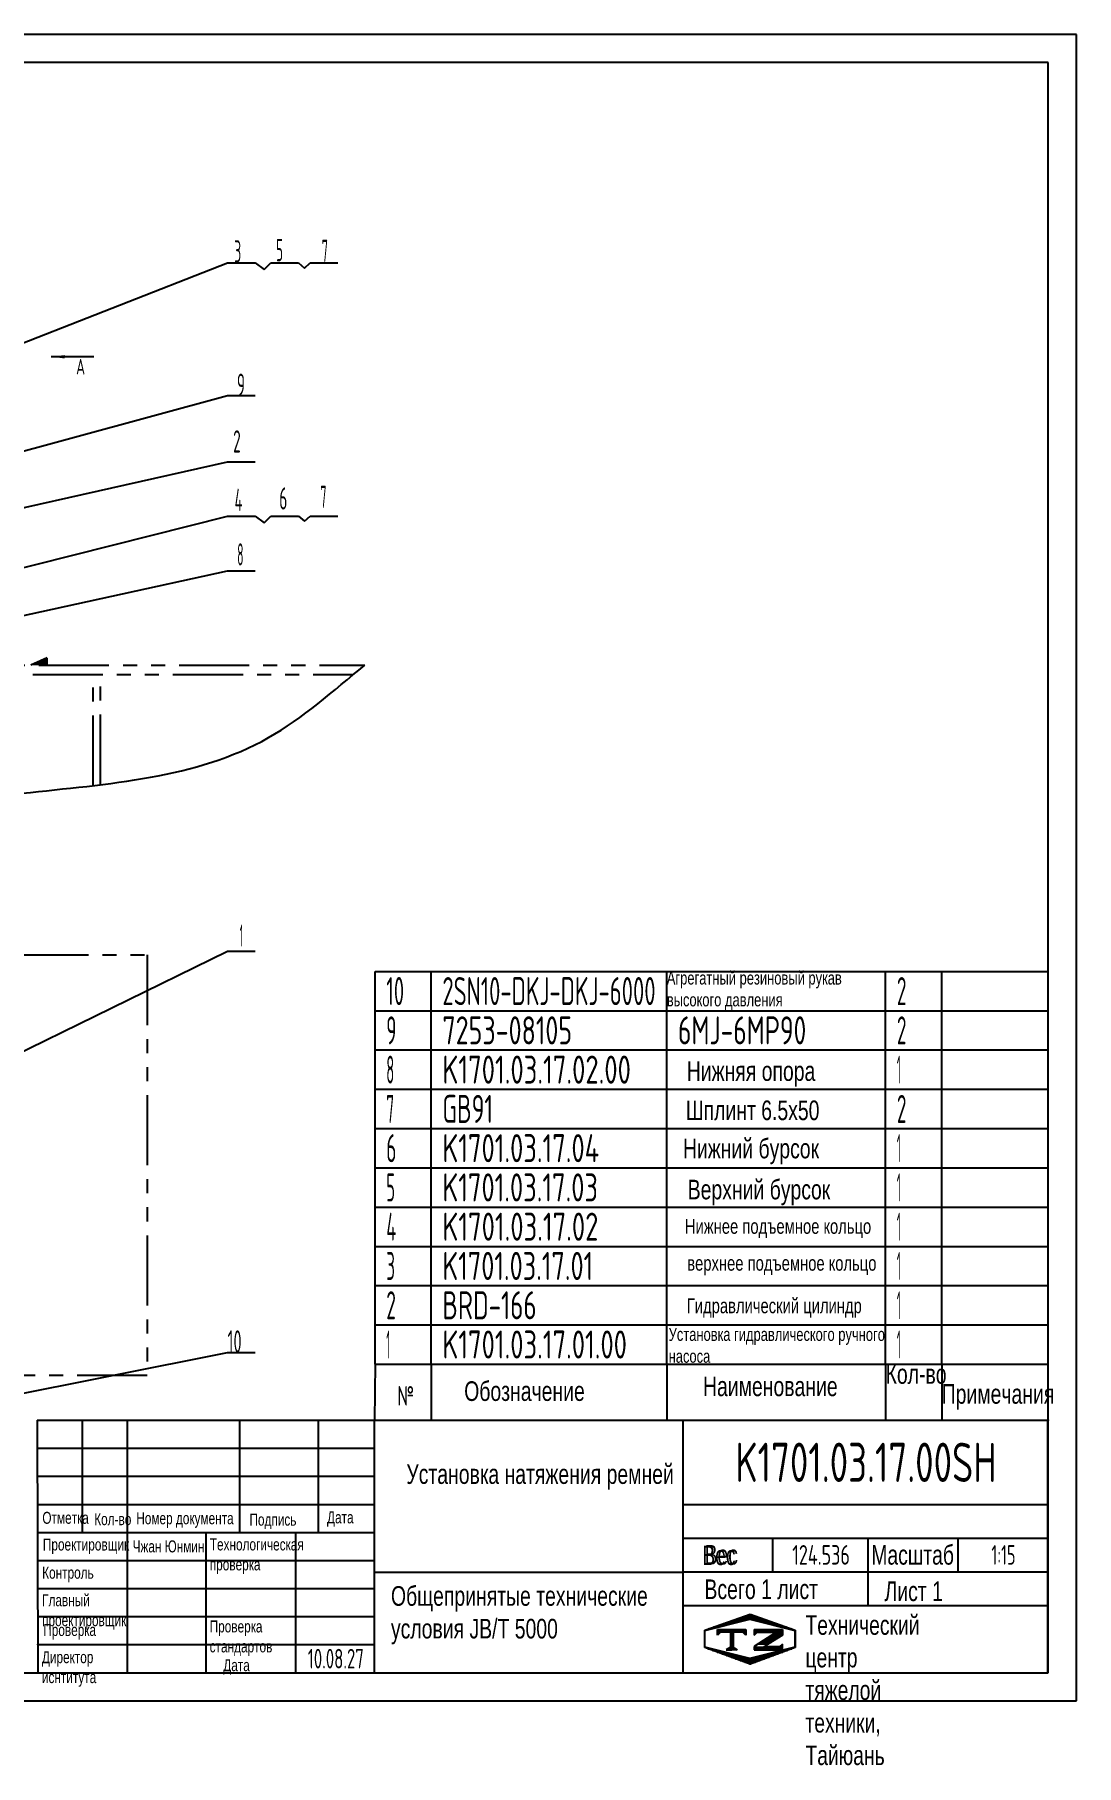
# Model space of a CAD drawing. Extents: x 0 to 6300, y -173 to 4455.
# Drawn here: x 3515 to 6300, y -173 to 4455 of the extents above; entities that cross this region are included whole.
import ezdxf
from ezdxf.enums import TextEntityAlignment as Align

# ---------------------------------------------------------------- set-up
doc = ezdxf.new("R2010")
doc.units = 0
doc.header["$LTSCALE"] = 150
doc.header["$MEASUREMENT"] = 0
doc.linetypes.add('G', pattern=[2, 1.25, -0.25, 0.25, -0.25])
doc.linetypes.add('K', pattern=[2.5, 1.25, -0.25, 0.25, -0.25, 0.25, -0.25])
doc.layers.get('0').update_dxf_attribs({"linetype": 'CONTINUOUS'})
for name, color, linetype in [('01', 7, 'CONTINUOUS'), ('02', 1, 'CONTINUOUS'), ('05', 4, 'G'), ('07', 6, 'K'), ('11', 3, 'CONTINUOUS'), ('THICK', 7, 'CONTINUOUS')]:
    doc.layers.add(name, color=color, linetype=linetype)
doc.styles.get("Standard").update_dxf_attribs({"font": 'isocp.shx', "width": 0.707, "bigfont": 'intecad.shx'})

# ---------------------------------------------------------------- blocks, each defined once
blk = doc.blocks.new('*U370')
at = {"layer": '01'}
for points in [[(415, 292), (25, 292)], [(25, 292), (25, 5)], [(415, 5), (415, 292)], [(25, 5), (415, 5)]]:
    blk.add_lwpolyline(points, dxfattribs=at)
at = {"layer": '02'}
for points in [[(420, 297), (0, 297)], [(0, 297), (0, 0)], [(420, 0), (420, 297)], [(0, 0), (420, 0)]]:
    blk.add_lwpolyline(points, dxfattribs=at)
blk = doc.blocks.new('*U373')
at = {"layer": '01'}
for p, q in [((0, -105), (0, 0)), ((1800, -105), (1800, 0))]:
    blk.add_line(p, q, dxfattribs=at)
at = {"layer": '02'}
for p, q in [((0, 0), (150, 0)), ((150, -105), (150, 0)), ((150, 0), (780, 0)), ((780, -105), (780, 0)), ((780, 0), (1365, 0)), ((1365, -105), (1365, 0)), ((1365, 0), (1515, 0)), ((1515, -105), (1515, 0)), ((1515, 0), (1800, 0))]:
    blk.add_line(p, q, dxfattribs=at)
blk = doc.blocks.new('*U374')
at = {"layer": '01'}
for p, q in [((0, -105), (0, 0)), ((1800, -105), (1800, 0))]:
    blk.add_line(p, q, dxfattribs=at)
at = {"layer": '02'}
for p, q in [((0, 0), (150, 0)), ((150, -105), (150, 0)), ((150, 0), (780, 0)), ((780, -105), (780, 0)), ((780, 0), (1365, 0)), ((1365, -105), (1365, 0)), ((1365, 0), (1515, 0)), ((1515, -105), (1515, 0)), ((1515, 0), (1800, 0))]:
    blk.add_line(p, q, dxfattribs=at)
blk = doc.blocks.new('*U375')
at = {"layer": '01'}
for p, q in [((0, -105), (0, 0)), ((1800, -105), (1800, 0))]:
    blk.add_line(p, q, dxfattribs=at)
at = {"layer": '02'}
for p, q in [((0, 0), (150, 0)), ((150, -105), (150, 0)), ((150, 0), (780, 0)), ((780, -105), (780, 0)), ((780, 0), (1365, 0)), ((1365, -105), (1365, 0)), ((1365, 0), (1515, 0)), ((1515, -105), (1515, 0)), ((1515, 0), (1800, 0))]:
    blk.add_line(p, q, dxfattribs=at)
blk = doc.blocks.new('*U376')
at = {"layer": '01'}
for p, q in [((0, -105), (0, 0)), ((1800, -105), (1800, 0))]:
    blk.add_line(p, q, dxfattribs=at)
at = {"layer": '02'}
for p, q in [((0, 0), (150, 0)), ((150, -105), (150, 0)), ((150, 0), (780, 0)), ((780, -105), (780, 0)), ((780, 0), (1365, 0)), ((1365, -105), (1365, 0)), ((1365, 0), (1515, 0)), ((1515, -105), (1515, 0)), ((1515, 0), (1800, 0))]:
    blk.add_line(p, q, dxfattribs=at)
blk = doc.blocks.new('*U377')
at = {"layer": '01'}
for p, q in [((0, -105), (0, 0)), ((1800, -105), (1800, 0))]:
    blk.add_line(p, q, dxfattribs=at)
at = {"layer": '02'}
for p, q in [((0, 0), (150, 0)), ((150, -105), (150, 0)), ((150, 0), (780, 0)), ((780, -105), (780, 0)), ((780, 0), (1365, 0)), ((1365, -105), (1365, 0)), ((1365, 0), (1515, 0)), ((1515, -105), (1515, 0)), ((1515, 0), (1800, 0))]:
    blk.add_line(p, q, dxfattribs=at)
blk = doc.blocks.new('*U378')
at = {"layer": '01'}
for p, q in [((0, -105), (0, 0)), ((1800, -105), (1800, 0))]:
    blk.add_line(p, q, dxfattribs=at)
at = {"layer": '02'}
for p, q in [((0, 0), (150, 0)), ((150, -105), (150, 0)), ((150, 0), (780, 0)), ((780, -105), (780, 0)), ((780, 0), (1365, 0)), ((1365, -105), (1365, 0)), ((1365, 0), (1515, 0)), ((1515, -105), (1515, 0)), ((1515, 0), (1800, 0))]:
    blk.add_line(p, q, dxfattribs=at)
blk = doc.blocks.new('*U379')
at = {"layer": '01'}
for p, q in [((0, -105), (0, 0)), ((1800, -105), (1800, 0))]:
    blk.add_line(p, q, dxfattribs=at)
at = {"layer": '02'}
for p, q in [((0, 0), (150, 0)), ((150, -105), (150, 0)), ((150, 0), (780, 0)), ((780, -105), (780, 0)), ((780, 0), (1365, 0)), ((1365, -105), (1365, 0)), ((1365, 0), (1515, 0)), ((1515, -105), (1515, 0)), ((1515, 0), (1800, 0))]:
    blk.add_line(p, q, dxfattribs=at)
blk = doc.blocks.new('*U380')
at = {"layer": '01'}
for p, q in [((0, -105), (0, 0)), ((1800, -105), (1800, 0))]:
    blk.add_line(p, q, dxfattribs=at)
at = {"layer": '02'}
for p, q in [((0, 0), (150, 0)), ((150, -105), (150, 0)), ((150, 0), (780, 0)), ((780, -105), (780, 0)), ((780, 0), (1365, 0)), ((1365, -105), (1365, 0)), ((1365, 0), (1515, 0)), ((1515, -105), (1515, 0)), ((1515, 0), (1800, 0))]:
    blk.add_line(p, q, dxfattribs=at)
blk = doc.blocks.new('*U381')
at = {"layer": '01'}
for p, q in [((0, -105), (0, 0)), ((1800, -105), (1800, 0))]:
    blk.add_line(p, q, dxfattribs=at)
at = {"layer": '02'}
for p, q in [((0, 0), (150, 0)), ((150, -105), (150, 0)), ((150, 0), (780, 0)), ((780, -105), (780, 0)), ((780, 0), (1365, 0)), ((1365, -105), (1365, 0)), ((1365, 0), (1515, 0)), ((1515, -105), (1515, 0)), ((1515, 0), (1800, 0))]:
    blk.add_line(p, q, dxfattribs=at)
blk = doc.blocks.new('*U382')
at = {"layer": '01'}
for p, q in [((0, -105), (0, 0)), ((0, 0), (150, 0)), ((150, 0), (780, 0)), ((780, 0), (1365, 0)), ((1365, 0), (1515, 0)), ((1515, 0), (1800, 0)), ((1800, -105), (1800, 0))]:
    blk.add_line(p, q, dxfattribs=at)
at = {"layer": '02'}
for p, q in [((150, -105), (150, 0)), ((780, -105), (780, 0)), ((1365, -105), (1365, 0)), ((1515, -105), (1515, 0))]:
    blk.add_line(p, q, dxfattribs=at)
blk = doc.blocks.new('*X386')
at = {"color": 0}
for p, q in [((127.06, 7.8), (132.06, 7.8)), ((127.06, 7.5), (132.06, 7.5)), ((127.06, 7.2), (127.32, 7.2)), ((129.23, 6.3), (131.04, 6.3)), ((129.7, 6.6), (131.51, 6.6)), ((130.16, 6.9), (131.98, 6.9)), ((130.62, 7.2), (132.06, 7.2)), ((127.84, 5.4), (129.64, 5.4)), ((128.3, 5.7), (130.1, 5.7)), ((128.77, 6), (130.57, 6))]:
    blk.add_line(p, q, dxfattribs=at)
blk = doc.blocks.new('*X387')
at = {"color": 0}
for p, q in [((127.06, 4.8), (132.06, 4.8)), ((127.06, 4.5), (132.06, 4.5)), ((131.84, 5.1), (132.06, 5.1))]:
    blk.add_line(p, q, dxfattribs=at)
blk = doc.blocks.new('*X385')
at = {"color": 0}
for p, q in [((122.34, 4.5), (123.72, 4.5)), ((122.82, 4.8), (123.24, 4.8))]:
    blk.add_line(p, q, dxfattribs=at)
blk = doc.blocks.new('*X384')
at = {"color": 0}
for p, q in [((120.53, 7.8), (125.53, 7.8)), ((120.53, 7.5), (125.53, 7.5)), ((120.53, 7.2), (120.79, 7.2)), ((125.27, 7.2), (125.53, 7.2))]:
    blk.add_line(p, q, dxfattribs=at)
blk = doc.blocks.new('*X383')
at = {"color": 0}
for p, q in [((122.38, 9.3), (124.32, 9.3)), ((123.24, 9.6), (125.52, 9.6)), ((124.1, 9.9), (128.52, 9.9)), ((124.97, 10.2), (127.67, 10.2)), ((125.83, 10.5), (126.82, 10.5)), ((127.02, 9.6), (129.37, 9.6)), ((128.22, 9.3), (130.22, 9.3)), ((118.22, 7.8), (118.32, 7.8)), ((118.22, 7.5), (118.27, 7.5)), ((118.22, 7.2), (118.27, 7.2)), ((118.22, 6.9), (118.27, 6.9)), ((118.22, 6.6), (118.27, 6.6)), ((118.22, 6.3), (118.27, 6.3)), ((118.94, 8.1), (119.52, 8.1)), ((119.8, 8.4), (120.72, 8.4)), ((120.66, 8.7), (121.92, 8.7)), ((121.52, 9), (123.12, 9)), ((129.42, 9), (131.07, 9)), ((130.62, 8.7), (131.92, 8.7)), ((131.82, 8.4), (132.77, 8.4)), ((133.02, 8.1), (133.62, 8.1)), ((134.22, 7.8), (134.32, 7.8)), ((134.27, 7.5), (134.32, 7.5)), ((134.27, 7.2), (134.32, 7.2)), ((134.27, 6.9), (134.32, 6.9)), ((134.27, 6.6), (134.32, 6.6)), ((134.27, 6.3), (134.32, 6.3)), ((118.22, 6), (118.27, 6)), ((118.22, 5.7), (118.27, 5.7)), ((118.22, 5.4), (118.27, 5.4)), ((118.22, 5.1), (118.27, 5.1)), ((118.22, 4.8), (118.27, 4.8)), ((118.79, 4.5), (119.42, 4.5)), ((119.61, 4.2), (120.62, 4.2)), ((120.43, 3.9), (121.82, 3.9)), ((121.26, 3.6), (123.02, 3.6)), ((122.08, 3.3), (124.22, 3.3)), ((128.32, 3.3), (130.51, 3.3)), ((129.52, 3.6), (131.32, 3.6)), ((130.72, 3.9), (132.14, 3.9)), ((131.92, 4.2), (132.95, 4.2)), ((133.12, 4.5), (133.76, 4.5)), ((134.27, 6), (134.32, 6)), ((134.27, 5.7), (134.32, 5.7)), ((134.27, 5.4), (134.32, 5.4)), ((134.27, 5.1), (134.32, 5.1)), ((134.27, 4.8), (134.32, 4.8)), ((122.91, 3), (125.42, 3)), ((123.73, 2.7), (128.89, 2.7)), ((124.55, 2.4), (128.07, 2.4)), ((125.38, 2.1), (127.26, 2.1)), ((126.2, 1.8), (126.45, 1.8)), ((127.12, 3), (129.7, 3))]:
    blk.add_line(p, q, dxfattribs=at)

msp = doc.modelspace()

# ---------------------------------------------------------------- hatches: boundary and pattern name
at = {"layer": '07', "linetype": 'K'}
msp.add_hatch(color=6, dxfattribs=at).paths.add_polyline_path([(3548.19, 2788.33), (3505.05, 2768.9), (3548.19, 2768.9)])

# ---------------------------------------------------------------- linework, layer by layer
at = {"layer": '01'}
for p, q in [((4425, 900), (4423.37, 750.09)), ((4425, 900), (6225, 900)), ((4575, 900), (4575, 750.09)), ((5205, 900), (5205, 750.09)), ((5790, 900), (5790, 750.09)), ((5940, 900), (5940, 750.09))]:
    msp.add_line(p, q, dxfattribs=at)
for p in [(6223.62, 747.02), (6223.62, 746.75), (6225, 750)]:
    msp.add_point(p, dxfattribs=at)
at = {"layer": '02'}
for p, q in [((2984.15, 3435.6), (4030.45, 3844.61)), ((4030.45, 3844.61), (4104.85, 3844.61)), ((4251.35, 3844.61), (4325.75, 3844.61)), ((2978.19, 3203.9), (4030.45, 3489.72)), ((4030.45, 3489.72), (4104.85, 3489.72)), ((2985.95, 3077.57), (4030.45, 3312.44)), ((4030.45, 3312.44), (4104.85, 3312.44)), ((3021.19, 2913.4), (4030.45, 3167.39)), ((4030.45, 3167.39), (4104.85, 3167.39)), ((4030.45, 3167.39), (4104.85, 3167.39)), ((4251.35, 3167.39), (4325.75, 3167.39)), ((2990.68, 2793.9), (4030.45, 3020.96)), ((4030.45, 3020.96), (4104.85, 3020.96)), ((3389.07, 1690.19), (4030.45, 2004.31)), ((4030.45, 2004.31), (4104.85, 2004.31)), ((3417.57, 809.09), (4030.45, 931.04)), ((4030.45, 931.04), (4104.85, 931.04))]:
    msp.add_line(p, q, dxfattribs=at)
at = {"layer": '02', "color": 1, "linetype": 'Continuous'}
for p, q in [((4104.85, 3844.61), (4128.42, 3826.79)), ((4128.42, 3826.79), (4146.26, 3844.61)), ((4146.26, 3844.61), (4220.66, 3844.61)), ((4220.66, 3844.61), (4236.13, 3830.87)), ((4236.13, 3830.87), (4251.35, 3844.61)), ((4104.85, 3167.39), (4128.42, 3149.57)), ((4128.42, 3149.57), (4146.26, 3167.39)), ((4146.26, 3167.39), (4220.66, 3167.39)), ((4220.66, 3167.39), (4236.13, 3153.65)), ((4236.13, 3153.65), (4251.35, 3167.39))]:
    msp.add_line(p, q, dxfattribs=at)
at = {"layer": '02'}
msp.add_open_spline([(1651.15, 2768.9), (1645.34, 2760.68), (1571.63, 2656.4), (1737.77, 2332.55), (2167.32, 2261.43), (2608.07, 2269.4), (3055.26, 2370.91), (3550.71, 2441.37), (4061.48, 2473.33), (4313.4, 2700.54), (4397.31, 2768.9)], degree=3, knots=[0, 0, 0, 0, 29.9430754, 379.6895516, 782.1411367, 1304.2474375, 1699.3334511, 2149.5956868, 2823.7827751, 3145.5245354, 3145.5245354, 3145.5245354, 3145.5245354], dxfattribs=at)
at = {"layer": '07', "color": 6, "linetype": 'K'}
for p, q in [((3548.19, 2788.33), (3505.05, 2768.9)), ((3548.19, 2768.9), (3548.19, 2787.9)), ((1634.67, 2743.9), (4366.92, 2743.9)), ((1651.15, 2768.9), (4397.31, 2768.9)), ((3671.19, 2446.92), (3671.19, 2743.9)), ((3691.19, 2449.34), (3691.19, 2743.9))]:
    msp.add_line(p, q, dxfattribs=at)
at = {"layer": '07'}
msp.add_lwpolyline([(3096.02, 1994.3), (3816.13, 1994.3), (3816.13, 869.9), (3096.02, 869.9)], close=True, dxfattribs=at)
at = {"layer": '11', "color": 3, "linetype": 'Continuous'}
msp.add_line((3673.05, 3593.61), (3559.05, 3593.61), dxfattribs=at)
msp.add_lwpolyline([(3595.05, 3593.61, 9, 0, 0), (3559.05, 3593.61, 0, 0, 0)], format="xyseb", dxfattribs=at)
at = {"layer": 'THICK'}
for p, q in [((3521.2, 750.09), (3523.24, 75)), ((3521.2, 750.09), (6223.62, 750.09)), ((3643.22, 749.77), (3643.22, 750.09)), ((3643.26, 450.05), (3643.26, 750.09)), ((3763.28, 75), (3763.28, 750.09)), ((4063.32, 450.05), (4063.32, 750.09)), ((4273.35, 450.05), (4273.35, 750.09)), ((4423.37, 75), (4423.37, 750.09)), ((5248.48, 75), (5248.48, 750.09)), ((6223.62, 75), (6223.62, 750.09)), ((3523.24, 525.06), (4423.37, 525.06)), ((5248.48, 525.06), (6223.62, 525.06)), ((3523.24, 450.05), (4423.37, 450.05)), ((3973.31, 75), (3973.31, 450.05)), ((4213.34, 75), (4213.34, 450.05)), ((5248.48, 435.05), (6223.62, 435.05)), ((5488.52, 345.04), (5488.52, 435.05)), ((5743.55, 255.02), (5743.55, 435.05)), ((5983.58, 345.04), (5983.58, 435.05)), ((4423.37, 343.74), (5248.48, 343.74)), ((5248.48, 345.04), (6223.62, 345.04)), ((5248.48, 255.02), (6223.62, 255.02)), ((3523.24, 75), (6223.62, 75))]:
    msp.add_line(p, q, dxfattribs=at)
at = {"layer": 'THICK', "color": 3}
for p, q in [((3523.24, 675.08), (4423.37, 675.08)), ((3523.24, 600.07), (4423.37, 600.07)), ((3523.24, 375.04), (4423.37, 375.04)), ((3523.24, 300.03), (4423.37, 300.03)), ((5306.27, 189.11), (5427.86, 231.46)), ((5427.86, 231.46), (5547.88, 189.11)), ((3523.24, 225.02), (4423.37, 225.02)), ((5306.27, 141.94), (5306.27, 189.11)), ((5307.06, 188.15), (5427.08, 218.16)), ((5307.06, 143.15), (5307.06, 188.15)), ((5340.95, 175.5), (5340.95, 190.51)), ((5340.95, 190.51), (5415.96, 190.51)), ((5415.96, 190.51), (5415.96, 175.5)), ((5427.08, 218.16), (5547.1, 188.15)), ((5438.93, 190.51), (5438.93, 175.5)), ((5438.93, 190.51), (5513.94, 190.51)), ((5513.94, 190.51), (5513.94, 175.5)), ((5547.1, 188.15), (5547.1, 143.15)), ((5547.88, 189.11), (5547.88, 141.94)), ((3523.24, 150.01), (4423.37, 150.01)), ((5427.86, 97.67), (5306.27, 141.94)), ((5427.08, 113.14), (5307.06, 143.15)), ((5348.45, 183), (5340.95, 175.5)), ((5408.46, 183), (5348.45, 183)), ((5378.46, 145.36), (5363.92, 136.21)), ((5375.17, 183.08), (5375.17, 141.93)), ((5378.46, 183.08), (5378.46, 141.93)), ((5378.46, 145.36), (5392.99, 136.21)), ((5382.21, 183.08), (5382.21, 141.93)), ((5415.96, 175.5), (5408.46, 183)), ((5547.1, 143.15), (5427.08, 113.14)), ((5547.88, 141.94), (5427.86, 97.67)), ((5438.93, 175.5), (5446.43, 183)), ((5498, 183), (5438.93, 144.79)), ((5438.93, 144.79), (5438.93, 136.21)), ((5446.43, 183), (5498, 183)), ((5475.51, 151.05), (5464.05, 143.72)), ((5506.44, 143.72), (5464.05, 143.72)), ((5513.94, 175.65), (5475.51, 151.05)), ((5513.94, 151.22), (5506.44, 143.72)), ((5513.94, 136.21), (5513.94, 151.22)), ((5363.92, 136.21), (5378.46, 136.21)), ((5392.99, 136.21), (5378.46, 136.21)), ((5438.93, 136.21), (5513.94, 136.21))]:
    msp.add_line(p, q, dxfattribs=at)
for p in [(3523.24, 150.01), (3523.24, 75)]:
    msp.add_point(p, dxfattribs=at)

# ---------------------------------------------------------------- block references
at = {"layer": '01', "xscale": 15, "yscale": 15, "zscale": 15}
msp.add_blockref('*U370', (0, 0), dxfattribs=at)
at = {"layer": '01'}
for name, p in [('*U382', (4425, 1950)), ('*U381', (4425, 1845)), ('*U380', (4425, 1740)), ('*U379', (4425, 1635)), ('*U378', (4425, 1530)), ('*U377', (4425, 1425)), ('*U376', (4425, 1320)), ('*U375', (4425, 1215)), ('*U374', (4425, 1110)), ('*U373', (4425, 1005))]:
    msp.add_blockref(name, p, dxfattribs=at)
at = {"layer": 'THICK', "color": 3, "xscale": 15.00207632788988, "yscale": 15.00207632788954, "zscale": 15.00207632788942}
for name in ['*X383', '*X384', '*X386', '*X385', '*X387']:
    msp.add_blockref(name, (3532.73, 71.33), dxfattribs=at)

# ---------------------------------------------------------------- texts
at = {"layer": '01', "attachment_point": 1}
for s, insert, char_height in [('{\\fArial|b0|i0|c204|p34;\\C3;Агрегатный резиновый рукав\\Pвысокого давления}', (5205, 1950), 35), ('{\\fArial|b0|i0|c204|p34;\\C3;Нижняя опора}', (5258.38, 1709.88), 52.5), ('{\\fArial|b0|i0|c204|p34;\\C3;Шплинт 6.5х50}', (5255.83, 1604.92), 52.5), ('{\\fArial|b0|i0|c204|p34;\\C3;Нижний бурсок}', (5248.17, 1502.85), 52.5), ('{\\fArial|b0|i0|c204|p34;\\C3;Верхний бурсок}', (5260.94, 1393.13), 52.5), ('{\\fArial|b0|i0|c204|p34;\\C3;Нижнее подъемное кольцо}', (5253.28, 1288.51), 40), ('{\\fArial|b0|i0|c204|p34;\\C3;верхнее подъемное кольцо}', (5259.66, 1189.94), 40), ('{\\fArial|b0|i0|c204|p34;\\C3;Гидравлический цилиндр}', (5258.4, 1076.16), 40), ('{\\fArial|b0|i0|c204|p34;\\C3;Установка гидравлического ручного\\Pнасоса}', (5209.88, 997.06), 35), ('{\\fArial|b0|i0|c204|p34;Кол-во}', (5790, 900), 52.5), ('{\\Fisocp,intecad|c204;№}', (4484.56, 841.4), 52.5), ('{\\fArial|b0|i0|c204|p34;Обозначение}', (4663.34, 854.16), 52.5), ('{\\fArial|b0|i0|c204|p34;Наименование}', (5301.82, 866.92), 52.5), ('{\\fArial|b0|i0|c204|p34;Примечания}', (5940, 846.6), 52.5), ('{\\fArial|b0|i0|c204|p34;\\C3;Установка натяжения ремней}', (4508.76, 632.3), 52.5), ('{\\fArial|b0|i0|c204|p34;Отметка}', (3535.5, 505.08), 31.9882), ('{\\fArial|b0|i0|c204|p34;Кол-во}', (3674.22, 501.4), 31.9882), ('{\\fArial|b0|i0|c204|p34;Номер документа}', (3786.59, 503.86), 31.9882), ('{\\fArial|b0|i0|c204|p34;Подпись}', (4089.16, 500.17), 31.9882), ('{\\fArial|b0|i0|c204|p34;Дата}', (4296.63, 506.3), 31.9882), ('{\\fArial|b0|i0|c204|p34;Проектировщик}', (3536.9, 433.62), 31.9882), ('{\\fArial|b0|i0|c204|p34;\\C3;Чжан Юнмин}', (3776.77, 428.71), 31.9882), ('{\\fArial|b0|i0|c204|p34;Технологическая\\Pпроверка}', (3983.13, 433.86), 31.9882), ('{\\fArial|b0|i0|c204|p34;Вес}', (5306.11, 416.42), 52.2474), ('{\\fArial|b0|i0|c204|p34;Контроль}', (3535.07, 358.28), 31.9882), ('{\\fArial|b0|i0|c204|p34;Всего 1 лист}', (5305.69, 324.38), 52.5), ('{\\fArial|b0|i0|c204|p34;Главный\\Pпроектировщик}', (3534.78, 284.65), 31.9882), ('{\\fArial|b0|i0|c204|p34;Общепринятые технические\\Pусловия \\fArial|b0|i0|c0|p34;JB/T 5000}', (4467.52, 306.44), 52.5), ('{\\fArial|b0|i0|c204|p34;Лист 1}', (5787.17, 319.02), 52.5), ('{\\fArial|b0|i0|c204|p34;Проверка}', (3537.91, 205.09), 31.9882), ('{\\fArial|b0|i0|c204|p34;Проверка\\Pстандартов}', (3982.83, 214.6), 31.9882), ('{\\fArial|b0|i0|c204|p34;Директор\\Pиснтитута}', (3534.29, 132.41), 31.9882), ('{\\fArial|b0|i0|c204|p34;Дата}', (4019.17, 111.03), 31.9882)]:
    msp.add_mtext(s, dxfattribs=dict(at, insert=insert, char_height=char_height))
at = {"layer": '01', "insert": (5575.74, 228.51), "char_height": 52.2474, "width": 2.4553, "attachment_point": 1}
msp.add_mtext('{\\fArial|b0|i0|c204|p34;Технический центр\\Pтяжелой техники, Тайюань}', dxfattribs=at)
at = {"layer": '05', "char_height": 52.2683, "attachment_point": 1}
for s, insert in [('{\\fArial|b0|i0|c204|p34;\\C0;Масштаб}', (5751.8, 416.17)), ('{\\fArial|b0|i0|c204|p34;\\C250;Вес}', (5299.8, 414.89))]:
    msp.add_mtext(s, dxfattribs=dict(at, insert=insert))
at = {"layer": '11'}
for s, height, width, p, p2 in [('3', 59.4, 0.527686, (4048.53, 3845.68), (4067.07, 3845.68)), ('5', 59.4, 0.527686, (4160.5, 3849.06), (4179.03, 3849.06)), ('7', 59.4, 0.514182, (4282.44, 3847.25), (4299.24, 3847.25)), ('9', 59.4, 0.579528, (4055.8, 3489.19), (4077.19, 3489.19)), ('2', 59.4, 0.562593, (4045.5, 3337.51), (4065.89, 3337.51)), ('4', 59.4, 0.543846, (4049.51, 3181.46), (4070.51, 3181.46)), ('6', 59.4, 0.600695, (4169.05, 3185.07), (4190.44, 3185.07)), ('7', 59.4, 0.514182, (4278.45, 3189.3), (4295.25, 3189.3)), ('8', 59.4, 0.514182, (4056.45, 3035.32), (4073.24, 3035.32)), ('1', 59.4, 0.404, (4063.45, 2016.31), (4071.85, 2016.31)), ('10', 75, 0.606076, (4455, 1860), (4502.76, 1860)), ('2SN10-DKJ-DKJ-6000', 75, 0.600279, (4605, 1860), (5175, 1860)), ('2', 75, 0.562593, (5820, 1860), (5845.74, 1860)), ('9', 75, 0.579528, (4455, 1755), (4482.02, 1755)), ('7253-08105', 75, 0.691151, (4605, 1755), (4951.86, 1755)), ('6MJ-6MP90', 75, 0.697275, (5235, 1755), (5577.76, 1755)), ('2', 75, 0.562593, (5820, 1755), (5845.74, 1755)), ('8', 75, 0.514182, (4455, 1650), (4476.21, 1650)), ('K1701.03.17.02.00', 75, 0.696017, (4605, 1650), (5109.04, 1650)), ('1', 75, 0.404, (5820, 1650), (5830.6, 1650)), ('7', 75, 0.514182, (4455, 1545), (4476.21, 1545)), ('GB91', 75, 0.680829, (4605, 1545), (4740.49, 1545)), ('2', 75, 0.562593, (5820, 1545), (5845.74, 1545)), ('6', 75, 0.600695, (4455, 1440), (4482.01, 1440)), ('K1701.03.17.04', 75, 0.693834, (4605, 1440), (5024.16, 1440)), ('1', 75, 0.404, (5820, 1440), (5830.6, 1440)), ('5', 75, 0.527686, (4455, 1335), (4478.41, 1335)), ('K1701.03.17.03', 75, 0.693738, (4605, 1335), (5021.06, 1335)), ('1', 75, 0.404, (5820, 1335), (5830.6, 1335)), ('4', 75, 0.543846, (4455, 1230), (4481.51, 1230)), ('K1701.03.17.02', 75, 0.693769, (4605, 1230), (5022.04, 1230)), ('1', 75, 0.404, (5820, 1230), (5830.6, 1230)), ('3', 75, 0.527686, (4455, 1125), (4478.41, 1125)), ('K1701.03.17.01', 75, 0.693325, (4605, 1125), (5008.26, 1125)), ('1', 75, 0.404, (5820, 1125), (5830.6, 1125)), ('2', 75, 0.562593, (4455, 1020), (4480.74, 1020)), ('BRD-166', 75, 0.685355, (4605, 1020), (4856.85, 1020)), ('1', 75, 0.404, (5820, 1020), (5830.6, 1020)), ('10', 59.397, 0.606076, (4030.45, 931.04), (4068.27, 931.04)), ('1', 75, 0.404, (4455, 915), (4465.6, 915)), ('K1701.03.17.01.00', 75, 0.695785, (4605, 915), (5098.44, 915)), ('1', 75, 0.404, (5820, 915), (5830.6, 915)), ('K1701.03.17.00SH', 105, 0.695901, (5388.41, 585), (6086.59, 585)), ('124.536', 52.5, 0.682335, (5540.49, 363.75), (5694.51, 363.75)), ('1:15', 52.5, 0.650931, (6072.68, 363.75), (6137.32, 363.75)), ('10.08.27', 52.5, 0.642055, (4245, 86.25), (4395, 86.25))]:
    msp.add_text(s, height=height, dxfattribs=dict(at, width=width)).set_placement(p, p2, align=Align.FIT)
at = {"layer": '11', "color": 3, "linetype": 'Continuous', "width": 0.707}
msp.add_text('A', height=42, dxfattribs=at).set_placement((3625.75, 3533.54), align=Align.BOTTOM_LEFT)

doc.saveas('drawing.dxf')
